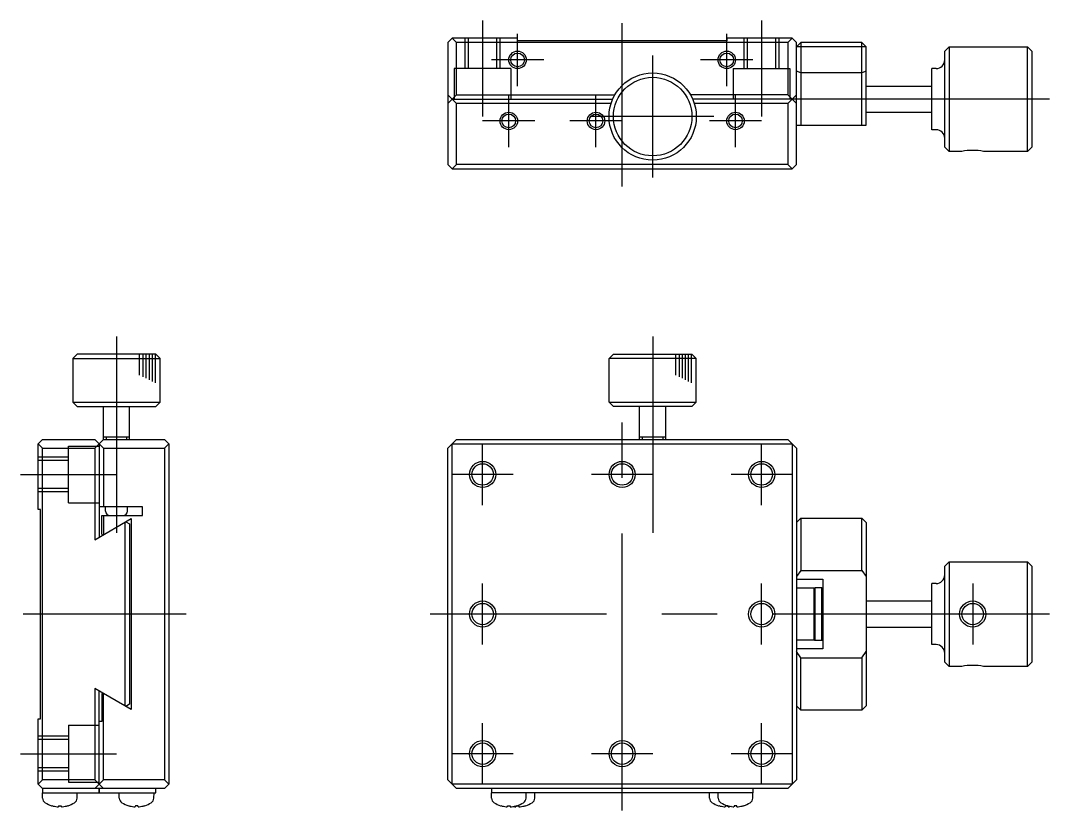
# Model space of a CAD drawing. Extents: x 1 to 262, y 0 to 169.
# Drawn here: x 21.9 to 139.9, y 78.4 to 168.9 of the extents above; entities that cross this region are included whole.
import ezdxf

# ---------------------------------------------------------------- set-up
doc = ezdxf.new("R2010")
doc.units = 0
doc.linetypes.add('CENTER', pattern=[50.8, 31.75, -6.35, 6.35, -6.35])
doc.linetypes.add('DASHED', pattern=[19.05, 12.7, -6.35])
doc.layers.get('0').update_dxf_attribs({"linetype": 'CONTINUOUS'})
doc.layers.add('CENTER', color=1, linetype='CENTER')

msp = doc.modelspace()

# ---------------------------------------------------------------- linework, layer by layer
at = {"color": 7, "linetype": 'CONTINUOUS'}
for p, q in [((71.39, 166.92), (70.89, 166.42)), ((70.89, 166.42), (70.89, 152.42)), ((78.89, 166.92), (71.39, 166.92)), ((71.89, 166.42), (71.39, 166.92)), ((71.89, 160.42), (71.89, 166.42)), ((109.89, 166.42), (71.89, 166.42)), ((78.89, 166.62), (78.89, 166.92)), ((102.89, 166.62), (78.89, 166.62)), ((110.39, 166.92), (102.89, 166.92)), ((102.89, 166.92), (102.89, 166.62)), ((110.39, 166.92), (109.89, 166.42)), ((109.89, 166.42), (109.89, 160.42)), ((110.89, 166.42), (110.39, 166.92)), ((110.89, 152.42), (110.89, 166.42)), ((111.39, 166.42), (110.89, 165.92)), ((118.39, 166.42), (111.39, 166.42)), ((111.39, 166.42), (111.39, 156.92)), ((118.89, 165.92), (118.39, 166.42)), ((118.39, 156.92), (118.39, 166.42)), ((118.89, 165.92), (110.89, 165.92)), ((118.89, 156.92), (118.89, 165.92)), ((127.89, 165.42), (128.39, 165.92)), ((127.89, 154.42), (127.89, 165.42)), ((128.39, 165.92), (137.39, 165.92)), ((128.39, 165.92), (128.39, 153.92)), ((137.39, 165.92), (137.89, 165.42)), ((137.39, 153.92), (137.39, 165.92)), ((137.89, 165.42), (137.89, 154.42)), ((111.39, 162.92), (110.89, 163.13)), ((118.39, 162.92), (111.39, 162.92)), ((118.89, 163.13), (118.39, 162.92)), ((126.39, 156.42), (126.39, 163.42)), ((126.89, 163.42), (126.39, 163.42)), ((118.89, 161.42), (126.39, 161.42)), ((70.89, 159.42), (71.89, 160.42)), ((71.89, 159.42), (70.89, 160.42)), ((71.39, 159.92), (89.81, 159.92)), ((71.89, 160.42), (90.06, 160.42)), ((71.89, 152.42), (71.89, 159.42)), ((89.62, 159.42), (71.89, 159.42)), ((109.89, 160.42), (98.72, 160.42)), ((110.39, 159.92), (98.97, 159.92)), ((109.89, 159.42), (99.16, 159.42)), ((109.89, 160.42), (110.89, 159.42)), ((110.89, 160.42), (109.89, 159.42)), ((109.89, 159.42), (109.89, 152.42)), ((118.89, 158.42), (126.39, 158.42)), ((110.89, 156.92), (118.89, 156.92)), ((126.89, 156.42), (126.39, 156.42)), ((128.39, 153.92), (127.89, 154.42)), ((129.86, 153.92), (128.39, 153.92)), ((137.39, 153.92), (132.32, 153.92)), ((137.89, 154.42), (137.39, 153.92)), ((70.89, 152.42), (71.39, 151.92)), ((71.89, 152.42), (71.39, 151.92)), ((109.89, 152.42), (71.89, 152.42)), ((109.89, 152.42), (110.39, 151.92)), ((110.39, 151.92), (110.89, 152.42)), ((71.39, 151.92), (110.39, 151.92)), ((28.4, 130.7), (27.9, 130.2)), ((27.9, 130.2), (27.9, 125.2)), ((27.9, 130.2), (37.9, 130.2)), ((37.4, 130.7), (28.4, 130.7)), ((37.9, 130.2), (37.4, 130.7)), ((37.9, 125.2), (37.9, 130.2)), ((89.89, 130.7), (89.39, 130.2)), ((99.39, 130.2), (89.39, 130.2)), ((89.39, 125.2), (89.39, 130.2)), ((89.89, 130.7), (98.89, 130.7)), ((98.89, 130.7), (99.39, 130.2)), ((99.39, 125.2), (99.39, 130.2)), ((27.9, 125.2), (28.4, 124.7)), ((27.9, 125.2), (37.9, 125.2)), ((37.4, 124.7), (37.9, 125.2)), ((89.39, 125.2), (99.39, 125.2)), ((89.89, 124.7), (89.39, 125.2)), ((98.89, 124.7), (99.39, 125.2)), ((28.4, 124.7), (37.4, 124.7)), ((31.4, 120.9), (31.4, 124.7)), ((34.4, 120.9), (34.4, 124.7)), ((98.89, 124.7), (89.89, 124.7)), ((92.89, 120.9), (92.89, 124.7)), ((95.89, 120.9), (95.89, 124.7)), ((23.9, 120.4), (24.4, 120.9)), ((23.9, 112.9), (23.9, 120.4)), ((24.4, 119.9), (23.9, 120.4)), ((24.4, 120.9), (30.4, 120.9)), ((30.4, 120.9), (31.4, 119.9)), ((30.4, 119.9), (31.4, 120.9)), ((30.9, 120.4), (30.9, 109.71)), ((31.4, 121.2), (34.4, 121.2)), ((31.4, 120.9), (38.4, 120.9)), ((38.4, 120.9), (38.9, 120.4)), ((38.4, 119.9), (38.9, 120.4)), ((38.9, 120.4), (38.9, 81.4)), ((70.89, 119.9), (71.89, 120.9)), ((71.39, 120.4), (110.39, 120.4)), ((71.39, 81.4), (71.39, 120.4)), ((71.89, 120.9), (109.89, 120.9)), ((92.89, 121.2), (95.89, 121.2)), ((109.89, 120.9), (110.89, 119.9)), ((110.39, 120.4), (110.39, 81.4)), ((24.4, 81.9), (24.4, 119.9)), ((24.4, 119.9), (30.4, 119.9)), ((30.4, 119.9), (30.4, 109.42)), ((31.4, 119.9), (38.4, 119.9)), ((31.4, 119.9), (31.4, 113.2)), ((38.4, 119.9), (38.4, 81.9)), ((70.89, 81.9), (70.89, 119.9)), ((110.89, 119.9), (110.89, 81.9)), ((24.2, 112.9), (23.9, 112.9)), ((24.2, 88.9), (24.2, 112.9)), ((35.9, 113.2), (30.9, 113.2)), ((31.2, 110.04), (31.2, 112.2)), ((31.2, 112.2), (35.9, 112.2)), ((31.4, 112.2), (31.4, 110)), ((31.65, 112.7), (31.65, 113.2)), ((34.15, 112.7), (34.15, 113.2)), ((35.9, 112.2), (35.9, 113.2)), ((30.4, 109.42), (34.6, 111.85)), ((33.9, 90.35), (33.9, 111.44)), ((33.97, 111.48), (34.4, 111.23)), ((34.4, 111.23), (34.4, 90.56)), ((34.6, 111.85), (34.6, 89.95)), ((110.89, 111.4), (111.39, 111.9)), ((111.39, 111.9), (118.39, 111.9)), ((111.39, 111.9), (111.39, 105.9)), ((118.39, 111.9), (118.89, 111.4)), ((118.39, 105.9), (118.39, 111.9)), ((118.89, 111.4), (118.89, 90.4)), ((31.33, 109.96), (31.2, 110.04)), ((127.89, 106.4), (128.39, 106.9)), ((127.89, 95.4), (127.89, 106.4)), ((128.39, 106.9), (137.39, 106.9)), ((128.39, 106.9), (128.39, 94.9)), ((137.39, 106.9), (137.89, 106.4)), ((137.39, 94.9), (137.39, 106.9)), ((137.89, 106.4), (137.89, 95.4)), ((111.39, 105.9), (110.89, 105.19)), ((111.39, 105.9), (118.39, 105.9)), ((118.39, 105.9), (118.89, 105.19)), ((110.89, 104.9), (113.89, 104.9)), ((110.89, 103.9), (112.89, 103.9)), ((112.89, 103.9), (112.89, 97.9)), ((112.99, 103.9), (112.89, 103.8)), ((113.79, 103.9), (112.99, 103.9)), ((112.99, 103.9), (112.99, 97.9)), ((113.79, 97.9), (113.79, 103.9)), ((113.79, 103.9), (113.89, 103.8)), ((113.89, 104.9), (113.89, 96.9)), ((126.39, 97.4), (126.39, 104.4)), ((126.89, 104.4), (126.39, 104.4)), ((118.89, 102.4), (126.39, 102.4)), ((118.89, 99.4), (126.39, 99.4)), ((112.89, 98), (112.99, 97.9)), ((113.79, 97.9), (113.89, 98)), ((112.89, 97.9), (110.89, 97.9)), ((113.89, 96.9), (110.89, 96.9)), ((112.99, 97.9), (113.79, 97.9)), ((126.89, 97.4), (126.39, 97.4)), ((111.39, 95.9), (110.89, 96.6)), ((111.39, 89.9), (111.39, 95.9)), ((111.39, 95.9), (118.39, 95.9)), ((118.39, 95.9), (118.89, 96.6)), ((118.39, 95.9), (118.39, 89.9)), ((128.39, 94.9), (127.89, 95.4)), ((129.86, 94.9), (128.39, 94.9)), ((137.39, 94.9), (132.32, 94.9)), ((137.89, 95.4), (137.39, 94.9)), ((34.6, 89.95), (30.4, 92.37)), ((30.4, 92.37), (30.4, 81.9)), ((30.9, 81.4), (30.9, 92.08)), ((31.33, 91.83), (31.2, 91.76)), ((31.2, 91.76), (31.2, 88.6)), ((31.4, 81.9), (31.4, 91.79)), ((34.4, 90.56), (33.97, 90.31)), ((111.39, 89.9), (110.89, 90.4)), ((118.39, 89.9), (111.39, 89.9)), ((118.89, 90.4), (118.39, 89.9)), ((23.9, 81.4), (23.9, 88.9)), ((23.9, 88.9), (24.2, 88.9)), ((31.2, 88.6), (30.9, 88.6)), ((24.4, 81.9), (23.9, 81.4)), ((30.4, 81.9), (24.4, 81.9)), ((31.4, 80.9), (30.4, 81.9)), ((31.4, 81.9), (30.4, 80.9)), ((38.4, 81.9), (31.4, 81.9)), ((38.4, 81.9), (38.9, 81.4)), ((71.89, 80.9), (70.89, 81.9)), ((110.89, 81.9), (109.89, 80.9)), ((24.4, 80.9), (23.9, 81.4)), ((38.4, 80.9), (24.4, 80.9)), ((24.4, 80.9), (24.4, 80.4)), ((24.4, 80.4), (37.4, 80.4)), ((24.42, 79.79), (24.4, 80.4)), ((28.38, 79.79), (28.4, 80.4)), ((30.9, 80.9), (30.9, 80.4)), ((30.9, 80.4), (30.9, 80.9)), ((33.22, 79.79), (33.2, 80.4)), ((37.18, 79.79), (37.2, 80.4)), ((37.4, 80.4), (37.4, 80.9)), ((38.9, 81.4), (38.4, 80.9)), ((110.39, 81.4), (71.39, 81.4)), ((109.89, 80.9), (71.89, 80.9)), ((75.89, 80.9), (75.89, 80.4)), ((105.89, 80.4), (75.89, 80.4)), ((75.91, 79.79), (75.89, 80.4)), ((79.87, 79.79), (79.89, 80.4)), ((80.87, 79.79), (80.89, 80.4)), ((100.91, 79.79), (100.89, 80.4)), ((101.91, 79.79), (101.89, 80.4)), ((105.87, 79.79), (105.89, 80.4)), ((105.89, 80.9), (105.89, 80.4)), ((25.48, 78.93), (25.48, 78.93)), ((26.26, 78.93), (26.24, 78.81)), ((26.26, 78.93), (26.54, 78.93)), ((26.54, 78.93), (26.56, 78.81)), ((27.32, 78.93), (27.32, 78.93)), ((34.28, 78.93), (34.28, 78.93)), ((35.06, 78.93), (35.04, 78.81)), ((35.34, 78.93), (35.06, 78.93)), ((35.34, 78.93), (35.36, 78.81)), ((36.12, 78.93), (36.12, 78.93)), ((76.97, 78.93), (76.98, 78.93)), ((77.73, 78.81), (77.75, 78.93)), ((77.75, 78.93), (78.03, 78.93)), ((78.03, 78.93), (78.05, 78.81)), ((78.39, 78.84), (78.6, 78.81)), ((78.73, 78.81), (78.75, 78.92)), ((78.81, 78.93), (79.03, 78.93)), ((78.81, 78.93), (78.81, 78.93)), ((79.03, 78.93), (79.05, 78.81)), ((79.81, 78.93), (79.81, 78.93)), ((101.98, 78.93), (101.97, 78.93)), ((102.75, 78.93), (102.73, 78.81)), ((102.98, 78.93), (102.75, 78.93)), ((102.98, 78.93), (102.97, 78.93)), ((103.05, 78.81), (103.03, 78.92)), ((103.39, 78.84), (103.18, 78.81)), ((103.75, 78.93), (103.73, 78.81)), ((104.03, 78.93), (103.75, 78.93)), ((104.05, 78.81), (104.03, 78.93)), ((104.81, 78.93), (104.81, 78.93))]:
    msp.add_line(p, q, dxfattribs=at)
at = {"color": 3, "linetype": 'DASHED'}
for p, q in [((72.89, 163.42), (72.89, 166.92)), ((73.27, 163.42), (73.27, 166.92)), ((76.51, 163.42), (76.51, 166.92)), ((76.89, 163.42), (76.89, 166.92)), ((104.89, 163.42), (104.89, 166.92)), ((105.27, 163.42), (105.27, 166.92)), ((108.51, 163.42), (108.51, 166.92)), ((108.89, 163.42), (108.89, 166.92)), ((71.64, 163.42), (71.64, 159.92)), ((78.14, 163.42), (71.64, 163.42)), ((78.14, 163.42), (78.14, 159.92)), ((103.64, 163.42), (103.64, 159.92)), ((103.64, 163.42), (110.14, 163.42)), ((110.14, 163.42), (110.14, 159.92)), ((27.4, 120.15), (30.9, 120.15)), ((27.4, 113.65), (27.4, 120.15)), ((27.4, 118.9), (23.9, 118.9)), ((27.4, 118.52), (23.9, 118.52)), ((27.4, 115.28), (23.9, 115.28)), ((27.4, 114.9), (23.9, 114.9)), ((27.4, 113.65), (30.9, 113.65)), ((27.4, 88.15), (30.9, 88.15)), ((27.4, 88.15), (27.4, 81.65)), ((27.4, 86.9), (23.9, 86.9)), ((27.4, 86.52), (23.9, 86.52)), ((27.4, 83.28), (23.9, 83.28)), ((27.4, 82.9), (23.9, 82.9)), ((27.4, 81.65), (30.9, 81.65))]:
    msp.add_line(p, q, dxfattribs=at)
at = {"color": 3, "linetype": 'CONTINUOUS'}
for p, q in [((35.51, 130.69), (35.51, 128.29)), ((35.92, 130.69), (35.92, 128.09)), ((36.27, 130.69), (36.27, 127.92)), ((36.63, 130.69), (36.63, 127.74)), ((36.99, 130.69), (36.99, 127.57)), ((37.32, 130.69), (37.32, 127.41)), ((97.01, 130.69), (97.01, 128.29)), ((97.41, 130.69), (97.41, 128.09)), ((97.77, 130.69), (97.77, 127.92)), ((98.13, 130.69), (98.13, 127.74)), ((98.48, 130.69), (98.48, 127.57)), ((98.82, 130.69), (98.82, 127.41)), ((31.7, 121.2), (31.7, 120.9)), ((34.1, 120.9), (34.1, 121.2)), ((93.19, 121.2), (93.19, 120.9)), ((95.59, 120.9), (95.59, 121.2))]:
    msp.add_line(p, q, dxfattribs=at)
for centre, radius in [((78.89, 164.42), 1), ((102.89, 164.42), 1), ((77.89, 157.42), 1), ((87.89, 157.42), 1), ((103.89, 157.42), 1), ((74.89, 116.9), 1.5), ((90.89, 116.9), 1.5), ((106.89, 116.9), 1.5), ((74.89, 100.9), 1.5), ((106.89, 100.9), 1.5), ((131.09, 100.9), 1.5), ((74.89, 84.9), 1.5), ((90.89, 84.9), 1.5), ((106.89, 84.9), 1.5)]:
    msp.add_circle(centre, radius, dxfattribs=at)
at = {"color": 7, "linetype": 'CONTINUOUS'}
for centre, radius in [((78.89, 164.42), 0.783), ((102.89, 164.42), 0.783), ((94.39, 157.92), 5), ((94.39, 157.92), 4.5), ((77.89, 157.42), 0.783), ((87.89, 157.42), 0.783), ((103.89, 157.42), 0.783), ((74.89, 116.9), 1.23), ((90.89, 116.9), 1.23), ((106.89, 116.9), 1.23), ((74.89, 100.9), 1.23), ((106.89, 100.9), 1.23), ((131.09, 100.9), 1.23), ((74.89, 84.9), 1.23), ((90.89, 84.9), 1.23), ((106.89, 84.9), 1.23)]:
    msp.add_circle(centre, radius, dxfattribs=at)
for centre, radius, start, end in [((126.89, 164.42), 1, 270, 0), ((126.89, 155.42), 1, 0, 90), ((131.09, 148.05), 6, 78.1754, 101.8246), ((32.15, 112.7), 0.5, 180, 270), ((33.65, 112.7), 0.5, 270, 0), ((126.89, 105.4), 1, 270, 0), ((126.89, 96.4), 1, 0, 90), ((131.09, 89.02), 6, 78.1754, 101.8246), ((25.06, 79.81), 0.64, 182, 238.4554), ((26.4, 82), 3.2, 238.4554, 252.9888), ((26.4, 82), 3.2, 287.0112, 301.5446), ((27.74, 79.81), 0.64, 301.5446, 358), ((33.86, 79.81), 0.64, 182, 238.4554), ((35.2, 82), 3.2, 238.4554, 252.9888), ((35.2, 82), 3.2, 287.0112, 301.5446), ((36.54, 79.81), 0.64, 301.5446, 358), ((76.55, 79.81), 0.64, 182, 238.4554), ((77.89, 82), 3.2, 238.4554, 252.9888), ((77.89, 82), 3.2, 287.0112, 301.5446), ((79.23, 79.81), 0.64, 301.5446, 358), ((78.89, 82), 3.2, 287.0112, 301.5446), ((80.23, 79.81), 0.64, 301.5446, 358), ((101.55, 79.81), 0.64, 182, 238.4554), ((102.89, 82), 3.2, 238.4554, 252.9888), ((102.55, 79.81), 0.64, 182, 238.4554), ((103.89, 82), 3.2, 238.4554, 252.9888), ((103.89, 82), 3.2, 287.0112, 301.5446), ((105.23, 79.81), 0.64, 301.5446, 358), ((25.48, 78.99), 0.06, 252.9888, 270), ((26.39, 82.01), 3.2, 253.4437, 264.8964), ((26.23, 80.21), 1.4, 264.8971, 265.8922), ((26.23, 80.11), 1.3, 265.8913, 266.4252), ((26.22, 79.94), 1.13, 266.4226, 267.0183), ((26.21, 79.81), 0.997, 267.3356, 267.6543), ((26.21, 79.86), 1.05, 267.0243, 267.3359), ((26.2, 79.67), 0.861, 267.9834, 268.3289), ((26.21, 79.74), 0.934, 267.654, 267.9838), ((26.2, 79.5), 0.691, 268.6948, 269.0904), ((26.2, 79.59), 0.78, 268.3284, 268.6954), ((26.2, 79.32), 0.509, 269.5228, 270.0056), ((26.2, 79.41), 0.599, 269.0896, 269.5232), ((26.2, 79.21), 0.401, 270.5256, 271.0941), ((26.2, 79.26), 0.455, 270.0059, 270.5267), ((26.2, 79.04), 0.235, 272.435, 273.2618), ((26.2, 79.1), 0.289, 271.7225, 272.4375), ((26.2, 79.15), 0.345, 271.0928, 271.7242), ((26.22, 78.88), 0.0731, 276.9078, 278.7542), ((26.21, 78.91), 0.101, 275.4143, 276.9095), ((26.21, 78.95), 0.14, 274.2318, 275.4225), ((26.21, 78.99), 0.185, 273.2583, 274.2371), ((26.23, 78.82), 0.00311, 302.2657, 316.6773), ((26.23, 78.82), 0.00652, 293.5956, 302.4483), ((26.23, 78.82), 0.0125, 287.9483, 293.7218), ((26.23, 78.83), 0.0216, 283.9752, 288.0108), ((26.22, 78.84), 0.0345, 281.0271, 284.0095), ((26.22, 78.86), 0.0515, 278.7421, 281.0469), ((26.23, 78.81), 0.00148, 316.6629, 340.3331), ((26.57, 78.83), 0.0218, 252.1299, 256.1742), ((26.57, 78.82), 0.0126, 246.4091, 252.1865), ((26.57, 78.82), 0.00663, 237.6798, 246.4977), ((26.56, 78.82), 0.00314, 223.3693, 237.8303), ((26.56, 78.81), 0.00149, 199.6183, 223.4183), ((26.59, 78.95), 0.145, 264.6528, 265.8056), ((26.58, 78.92), 0.106, 263.2298, 264.66), ((26.58, 78.88), 0.0743, 261.4055, 263.24), ((26.58, 78.86), 0.0521, 259.1077, 261.4128), ((26.57, 78.85), 0.0349, 256.1416, 259.1248), ((26.6, 79.1), 0.288, 267.57, 268.2824), ((26.59, 79.05), 0.237, 266.7556, 267.5723), ((26.59, 79), 0.189, 265.8009, 266.7588), ((26.6, 79.25), 0.444, 269.4886, 270.0177), ((26.6, 79.2), 0.392, 268.9136, 269.4887), ((26.6, 79.15), 0.341, 268.2807, 268.9149), ((26.6, 79.43), 0.616, 270.4884, 270.9154), ((26.6, 79.34), 0.528, 270.0176, 270.4894), ((26.59, 79.59), 0.784, 271.3074, 271.6751), ((26.6, 79.51), 0.702, 270.9147, 271.3079), ((26.59, 79.73), 0.924, 272.0231, 272.3581), ((26.59, 79.67), 0.859, 271.6747, 272.0234), ((26.59, 79.81), 1, 272.3615, 273.0061), ((26.58, 79.96), 1.15, 273.01, 273.5933), ((26.57, 80.12), 1.31, 273.5906, 274.1156), ((26.56, 80.2), 1.4, 274.1134, 274.6103), ((26.56, 80.19), 1.38, 274.6081, 275.1031), ((26.4, 82.01), 3.2, 275.1036, 286.5563), ((27.32, 78.99), 0.06, 270, 287.0112), ((34.28, 78.99), 0.06, 252.9888, 270), ((35.19, 82.01), 3.2, 253.4437, 264.8964), ((35.03, 80.19), 1.38, 264.8969, 265.3919), ((35.03, 80.2), 1.4, 265.3897, 265.8866), ((35.03, 80.12), 1.31, 265.8844, 266.4094), ((35.02, 79.96), 1.15, 266.4067, 266.99), ((35.01, 79.81), 1, 266.9939, 267.6385), ((35.01, 79.73), 0.924, 267.6419, 267.9769), ((35, 79.67), 0.859, 267.9766, 268.3253), ((35, 79.59), 0.784, 268.3249, 268.6926), ((35, 79.51), 0.702, 268.6921, 269.0853), ((35, 79.43), 0.616, 269.0846, 269.5116), ((35, 79.34), 0.528, 269.5106, 269.9824), ((35, 79.25), 0.444, 269.9823, 270.5114), ((35, 79.2), 0.392, 270.5113, 271.0864), ((35, 79.15), 0.341, 271.0851, 271.7193), ((35, 79.1), 0.288, 271.7176, 272.43), ((35, 79.05), 0.237, 272.4277, 273.2444), ((35.01, 79), 0.189, 273.2412, 274.1991), ((35.01, 78.95), 0.145, 274.1944, 275.3472), ((35.01, 78.92), 0.106, 275.34, 276.7702), ((35.02, 78.88), 0.0743, 276.76, 278.5945), ((35.02, 78.86), 0.0521, 278.5872, 280.8923), ((35.02, 78.85), 0.0349, 280.8752, 283.8584), ((35.03, 78.83), 0.0218, 283.8258, 287.8701), ((35.03, 78.82), 0.0126, 287.8135, 293.5909), ((35.03, 78.82), 0.00663, 293.5023, 302.3202), ((35.03, 78.82), 0.00314, 302.1697, 316.6307), ((35.03, 78.81), 0.00149, 316.5817, 340.3817), ((35.36, 78.81), 0.00148, 199.6669, 223.3371), ((35.36, 78.82), 0.00311, 223.3227, 237.7343), ((35.37, 78.82), 0.00652, 237.5517, 246.4044), ((35.37, 78.82), 0.0125, 246.2782, 252.0517), ((35.37, 78.83), 0.0216, 251.9892, 256.0248), ((35.37, 78.84), 0.0345, 255.9905, 258.9729), ((35.38, 78.86), 0.0515, 258.9531, 261.2579), ((35.38, 78.88), 0.0731, 261.2458, 263.0922), ((35.38, 78.91), 0.101, 263.0905, 264.5857), ((35.39, 78.95), 0.14, 264.5775, 265.7682), ((35.39, 78.99), 0.185, 265.7629, 266.7417), ((35.39, 79.04), 0.235, 266.7382, 267.565), ((35.4, 79.1), 0.289, 267.5625, 268.2775), ((35.4, 79.15), 0.345, 268.2758, 268.9072), ((35.4, 79.21), 0.401, 268.9059, 269.4744), ((35.4, 79.26), 0.455, 269.4733, 269.9941), ((35.4, 79.32), 0.509, 269.9944, 270.4772), ((35.4, 79.41), 0.599, 270.4768, 270.9104), ((35.4, 79.5), 0.691, 270.9096, 271.3052), ((35.39, 79.59), 0.78, 271.3046, 271.6716), ((35.39, 79.67), 0.861, 271.6711, 272.0166), ((35.39, 79.74), 0.934, 272.0162, 272.346), ((35.39, 79.81), 0.997, 272.3457, 272.6644), ((35.38, 79.86), 1.05, 272.6641, 272.9757), ((35.38, 79.94), 1.13, 272.9817, 273.5774), ((35.37, 80.11), 1.3, 273.5748, 274.1087), ((35.36, 80.21), 1.4, 274.1078, 275.1029), ((35.2, 82.01), 3.2, 275.1036, 286.5563), ((36.12, 78.99), 0.06, 270, 287.0112), ((76.97, 78.99), 0.06, 252.9888, 270), ((77.89, 82.01), 3.2, 253.4437, 264.8964), ((77.73, 80.21), 1.4, 264.8971, 265.8922), ((77.72, 80.11), 1.3, 265.8913, 266.4252), ((77.71, 79.94), 1.13, 266.4226, 267.0183), ((77.71, 79.86), 1.05, 267.0243, 267.3359), ((77.7, 79.74), 0.934, 267.654, 267.9838), ((77.7, 79.81), 0.997, 267.3356, 267.6543), ((77.7, 79.59), 0.78, 268.3284, 268.6954), ((77.7, 79.67), 0.861, 267.9834, 268.3289), ((77.69, 79.41), 0.599, 269.0896, 269.5232), ((77.69, 79.5), 0.691, 268.6948, 269.0904), ((77.69, 79.26), 0.455, 270.0059, 270.5267), ((77.69, 79.32), 0.509, 269.5228, 270.0056), ((77.69, 79.1), 0.289, 271.7225, 272.4375), ((77.69, 79.15), 0.345, 271.0928, 271.7242), ((77.69, 79.21), 0.401, 270.5256, 271.0941), ((77.7, 78.95), 0.14, 274.2318, 275.4225), ((77.7, 78.99), 0.185, 273.2583, 274.2371), ((77.7, 79.04), 0.235, 272.435, 273.2618), ((77.72, 78.84), 0.0345, 281.0271, 284.0095), ((77.71, 78.86), 0.0515, 278.7421, 281.0469), ((77.71, 78.88), 0.0731, 276.9078, 278.7542), ((77.71, 78.91), 0.101, 275.4143, 276.9095), ((77.73, 78.81), 0.00148, 316.6629, 340.3331), ((77.73, 78.82), 0.00311, 302.2657, 316.6773), ((77.73, 78.82), 0.00652, 293.5956, 302.4483), ((77.72, 78.82), 0.0125, 287.9483, 293.7218), ((77.72, 78.83), 0.0216, 283.9752, 288.0108), ((78.06, 78.81), 0.00149, 199.6183, 223.4183), ((78.07, 78.88), 0.0743, 261.4055, 263.24), ((78.07, 78.86), 0.0521, 259.1077, 261.4128), ((78.07, 78.85), 0.0349, 256.1416, 259.1248), ((78.06, 78.83), 0.0218, 252.1299, 256.1742), ((78.06, 78.82), 0.0126, 246.4091, 252.1865), ((78.06, 78.82), 0.00663, 237.6798, 246.4977), ((78.06, 78.82), 0.00314, 223.3693, 237.8303), ((78.09, 79.05), 0.237, 266.7556, 267.5723), ((78.08, 79), 0.189, 265.8009, 266.7588), ((78.08, 78.95), 0.145, 264.6528, 265.8056), ((78.08, 78.92), 0.106, 263.2298, 264.66), ((78.09, 79.2), 0.392, 268.9136, 269.4887), ((78.09, 79.15), 0.341, 268.2807, 268.9149), ((78.09, 79.1), 0.288, 267.57, 268.2824), ((78.09, 79.34), 0.528, 270.0176, 270.4894), ((78.09, 79.25), 0.444, 269.4886, 270.0177), ((78.09, 79.51), 0.702, 270.9147, 271.3079), ((78.09, 79.43), 0.616, 270.4884, 270.9154), ((78.09, 79.67), 0.859, 271.6747, 272.0234), ((78.09, 79.59), 0.784, 271.3074, 271.6751), ((78.08, 79.81), 1, 272.3615, 273.0061), ((78.08, 79.73), 0.924, 272.0231, 272.3581), ((78.07, 79.96), 1.15, 273.01, 273.5933), ((78.06, 80.12), 1.31, 273.5906, 274.1156), ((78.06, 80.2), 1.4, 274.1134, 274.6103), ((78.06, 80.19), 1.38, 274.6081, 275.1031), ((77.9, 82.01), 3.2, 275.1036, 286.5562), ((78.73, 80.21), 1.4, 264.8971, 265.8922), ((78.72, 80.11), 1.3, 265.8913, 266.4252), ((78.71, 79.94), 1.13, 266.4226, 267.0183), ((78.71, 79.86), 1.05, 267.0243, 267.3359), ((78.7, 79.74), 0.934, 267.654, 267.9838), ((78.7, 79.81), 0.997, 267.3356, 267.6543), ((78.7, 79.59), 0.78, 268.3284, 268.6954), ((78.7, 79.67), 0.861, 267.9834, 268.3289), ((78.69, 79.41), 0.599, 269.0896, 269.5232), ((78.69, 79.5), 0.691, 268.6948, 269.0904), ((78.69, 79.26), 0.455, 270.0059, 270.5267), ((78.69, 79.32), 0.509, 269.5228, 270.0056), ((78.69, 79.1), 0.289, 271.7225, 272.4375), ((78.69, 79.15), 0.345, 271.0928, 271.7242), ((78.69, 79.21), 0.401, 270.5256, 271.0941), ((78.7, 78.95), 0.14, 274.2318, 275.4225), ((78.7, 78.99), 0.185, 273.2583, 274.2371), ((78.7, 79.04), 0.235, 272.435, 273.2618), ((78.72, 78.84), 0.0345, 281.0271, 284.0095), ((78.71, 78.86), 0.0515, 278.7421, 281.0469), ((78.71, 78.88), 0.0731, 276.9078, 278.7542), ((78.71, 78.91), 0.101, 275.4143, 276.9095), ((78.73, 78.81), 0.00148, 316.6629, 340.3331), ((78.73, 78.82), 0.00311, 302.2657, 316.6773), ((78.73, 78.82), 0.00652, 293.5956, 302.4483), ((78.72, 78.82), 0.0125, 287.9483, 293.7218), ((78.72, 78.83), 0.0216, 283.9752, 288.0108), ((78.81, 78.99), 0.06, 270, 287.0112), ((79.06, 78.81), 0.00149, 199.6183, 223.4183), ((79.07, 78.88), 0.0743, 261.4055, 263.24), ((79.07, 78.86), 0.0521, 259.1077, 261.4128), ((79.07, 78.85), 0.0349, 256.1416, 259.1248), ((79.06, 78.83), 0.0218, 252.1299, 256.1742), ((79.06, 78.82), 0.0126, 246.4091, 252.1865), ((79.06, 78.82), 0.00663, 237.6798, 246.4977), ((79.06, 78.82), 0.00314, 223.3693, 237.8303), ((79.09, 79.05), 0.237, 266.7556, 267.5723), ((79.08, 79), 0.189, 265.8009, 266.7588), ((79.08, 78.95), 0.145, 264.6528, 265.8056), ((79.08, 78.92), 0.106, 263.2298, 264.66), ((79.09, 79.2), 0.392, 268.9136, 269.4887), ((79.09, 79.15), 0.341, 268.2807, 268.9149), ((79.09, 79.1), 0.288, 267.57, 268.2824), ((79.09, 79.34), 0.528, 270.0176, 270.4894), ((79.09, 79.25), 0.444, 269.4886, 270.0177), ((79.09, 79.51), 0.702, 270.9147, 271.3079), ((79.09, 79.43), 0.616, 270.4884, 270.9154), ((79.09, 79.67), 0.859, 271.6747, 272.0234), ((79.09, 79.59), 0.784, 271.3074, 271.6751), ((79.08, 79.81), 1, 272.3615, 273.0061), ((79.08, 79.73), 0.924, 272.0231, 272.3581), ((79.07, 79.96), 1.15, 273.01, 273.5933), ((79.06, 80.12), 1.31, 273.5906, 274.1156), ((79.06, 80.2), 1.4, 274.1134, 274.6103), ((79.06, 80.19), 1.38, 274.6081, 275.1031), ((78.9, 82.01), 3.2, 275.1036, 286.5562), ((79.81, 78.99), 0.06, 270, 287.0112), ((101.97, 78.99), 0.06, 252.9888, 270), ((102.89, 82.01), 3.2, 253.4438, 264.8964), ((102.73, 80.19), 1.38, 264.8969, 265.3919), ((102.73, 80.2), 1.4, 265.3897, 265.8866), ((102.72, 80.12), 1.31, 265.8844, 266.4094), ((102.71, 79.96), 1.15, 266.4067, 266.99), ((102.7, 79.81), 1, 266.9939, 267.6385), ((102.7, 79.73), 0.924, 267.6419, 267.9769), ((102.7, 79.67), 0.859, 267.9766, 268.3253), ((102.7, 79.59), 0.784, 268.3249, 268.6926), ((102.69, 79.51), 0.702, 268.6921, 269.0853), ((102.69, 79.43), 0.616, 269.0846, 269.5116), ((102.69, 79.34), 0.528, 269.5106, 269.9824), ((102.69, 79.25), 0.444, 269.9823, 270.5114), ((102.69, 79.2), 0.392, 270.5113, 271.0864), ((102.69, 79.15), 0.341, 271.0851, 271.7193), ((102.69, 79.1), 0.288, 271.7176, 272.43), ((102.7, 79.05), 0.237, 272.4277, 273.2444), ((102.7, 79), 0.189, 273.2412, 274.1991), ((102.7, 78.95), 0.145, 274.1944, 275.3472), ((102.71, 78.92), 0.106, 275.34, 276.7702), ((102.71, 78.88), 0.0743, 276.76, 278.5945), ((102.71, 78.86), 0.0521, 278.5872, 280.8923), ((102.72, 78.85), 0.0349, 280.8752, 283.8584), ((102.72, 78.83), 0.0218, 283.8258, 287.8701), ((102.72, 78.82), 0.0126, 287.8135, 293.5909), ((102.73, 78.82), 0.00663, 293.5023, 302.3202), ((102.73, 78.82), 0.00314, 302.1697, 316.6307), ((102.73, 78.81), 0.00149, 316.5817, 340.3817), ((102.97, 78.99), 0.06, 252.9888, 270), ((103.89, 82.01), 3.2, 253.4438, 264.8964), ((103.06, 78.81), 0.00148, 199.6669, 223.3371), ((103.06, 78.82), 0.00311, 223.3227, 237.7343), ((103.06, 78.82), 0.00652, 237.5517, 246.4044), ((103.06, 78.82), 0.0125, 246.2782, 252.0517), ((103.06, 78.83), 0.0216, 251.9892, 256.0248), ((103.07, 78.84), 0.0345, 255.9905, 258.9729), ((103.07, 78.86), 0.0515, 258.9531, 261.2579), ((103.07, 78.88), 0.0731, 261.2458, 263.0922), ((103.08, 78.91), 0.101, 263.0905, 264.5857), ((103.08, 78.95), 0.14, 264.5775, 265.7682), ((103.08, 78.99), 0.185, 265.7629, 266.7417), ((103.09, 79.04), 0.235, 266.7382, 267.565), ((103.09, 79.1), 0.289, 267.5625, 268.2775), ((103.09, 79.15), 0.345, 268.2758, 268.9072), ((103.09, 79.21), 0.401, 268.9059, 269.4744), ((103.09, 79.26), 0.455, 269.4733, 269.9941), ((103.09, 79.32), 0.509, 269.9944, 270.4772), ((103.09, 79.41), 0.599, 270.4768, 270.9104), ((103.09, 79.5), 0.691, 270.9096, 271.3052), ((103.09, 79.59), 0.78, 271.3046, 271.6716), ((103.09, 79.67), 0.861, 271.6711, 272.0166), ((103.08, 79.74), 0.934, 272.0162, 272.346), ((103.08, 79.81), 0.997, 272.3457, 272.6644), ((103.08, 79.86), 1.05, 272.6641, 272.9757), ((103.07, 79.94), 1.13, 272.9817, 273.5774), ((103.06, 80.11), 1.3, 273.5748, 274.1087), ((103.06, 80.21), 1.4, 274.1078, 275.1029), ((103.73, 80.19), 1.38, 264.8969, 265.3919), ((103.73, 80.2), 1.4, 265.3897, 265.8866), ((103.72, 80.12), 1.31, 265.8844, 266.4094), ((103.71, 79.96), 1.15, 266.4067, 266.99), ((103.7, 79.81), 1, 266.9939, 267.6385), ((103.7, 79.73), 0.924, 267.6419, 267.9769), ((103.7, 79.67), 0.859, 267.9766, 268.3253), ((103.7, 79.59), 0.784, 268.3249, 268.6926), ((103.69, 79.51), 0.702, 268.6921, 269.0853), ((103.69, 79.43), 0.616, 269.0846, 269.5116), ((103.69, 79.34), 0.528, 269.5106, 269.9824), ((103.69, 79.25), 0.444, 269.9823, 270.5114), ((103.69, 79.2), 0.392, 270.5113, 271.0864), ((103.69, 79.15), 0.341, 271.0851, 271.7193), ((103.69, 79.1), 0.288, 271.7176, 272.43), ((103.7, 79.05), 0.237, 272.4277, 273.2444), ((103.7, 79), 0.189, 273.2412, 274.1991), ((103.7, 78.95), 0.145, 274.1944, 275.3472), ((103.71, 78.92), 0.106, 275.34, 276.7702), ((103.71, 78.88), 0.0743, 276.76, 278.5945), ((103.71, 78.86), 0.0521, 278.5872, 280.8923), ((103.72, 78.85), 0.0349, 280.8752, 283.8584), ((103.72, 78.83), 0.0218, 283.8258, 287.8701), ((103.72, 78.82), 0.0126, 287.8135, 293.5909), ((103.73, 78.82), 0.00663, 293.5023, 302.3202), ((103.73, 78.82), 0.00314, 302.1697, 316.6307), ((103.73, 78.81), 0.00149, 316.5817, 340.3817), ((104.06, 78.81), 0.00148, 199.6669, 223.3371), ((104.06, 78.82), 0.00311, 223.3227, 237.7343), ((104.06, 78.82), 0.00652, 237.5517, 246.4044), ((104.06, 78.82), 0.0125, 246.2782, 252.0517), ((104.06, 78.83), 0.0216, 251.9892, 256.0248), ((104.07, 78.84), 0.0345, 255.9905, 258.9729), ((104.07, 78.86), 0.0515, 258.9531, 261.2579), ((104.07, 78.88), 0.0731, 261.2458, 263.0922), ((104.08, 78.91), 0.101, 263.0905, 264.5857), ((104.08, 78.95), 0.14, 264.5775, 265.7682), ((104.08, 78.99), 0.185, 265.7629, 266.7417), ((104.09, 79.04), 0.235, 266.7382, 267.565), ((104.09, 79.1), 0.289, 267.5625, 268.2775), ((104.09, 79.15), 0.345, 268.2758, 268.9072), ((104.09, 79.21), 0.401, 268.9059, 269.4744), ((104.09, 79.26), 0.455, 269.4733, 269.9941), ((104.09, 79.32), 0.509, 269.9944, 270.4772), ((104.09, 79.41), 0.599, 270.4768, 270.9104), ((104.09, 79.5), 0.691, 270.9096, 271.3052), ((104.09, 79.59), 0.78, 271.3046, 271.6716), ((104.09, 79.67), 0.861, 271.6711, 272.0166), ((104.08, 79.74), 0.934, 272.0162, 272.346), ((104.08, 79.81), 0.997, 272.3457, 272.6644), ((104.08, 79.86), 1.05, 272.6641, 272.9757), ((104.07, 79.94), 1.13, 272.9817, 273.5774), ((104.06, 80.11), 1.3, 273.5748, 274.1087), ((104.06, 80.21), 1.4, 274.1078, 275.1029), ((103.9, 82.01), 3.2, 275.1036, 286.5563), ((104.81, 78.99), 0.06, 270, 287.0112)]:
    msp.add_arc(centre, radius, start, end, dxfattribs=at)
at = {"layer": 'CENTER', "color": 1, "linetype": 'CENTER'}
for p, q in [((74.89, 168.92), (74.89, 157.92)), ((106.89, 168.92), (106.89, 157.92)), ((90.89, 149.92), (90.89, 168.62)), ((78.89, 161.42), (78.89, 167.42)), ((102.89, 161.42), (102.89, 167.42)), ((81.89, 164.42), (75.89, 164.42)), ((94.39, 150.92), (94.39, 164.92)), ((105.89, 164.42), (99.89, 164.42)), ((77.89, 154.42), (77.89, 160.42)), ((87.89, 154.42), (87.89, 160.42)), ((103.89, 154.42), (103.89, 160.42)), ((139.89, 159.92), (108.89, 159.92)), ((80.89, 157.42), (74.89, 157.42)), ((90.89, 157.42), (84.89, 157.42)), ((101.39, 157.92), (87.39, 157.92)), ((106.89, 157.42), (100.89, 157.42)), ((32.9, 132.7), (32.9, 110.2)), ((94.39, 132.7), (94.39, 110.2)), ((90.89, 78.4), (90.89, 122.9)), ((74.89, 113.4), (74.89, 120.4)), ((106.89, 113.4), (106.89, 120.4)), ((21.9, 116.9), (32.9, 116.9)), ((78.39, 116.9), (71.39, 116.9)), ((94.39, 116.9), (87.39, 116.9)), ((110.39, 116.9), (103.39, 116.9)), ((74.89, 97.4), (74.89, 104.4)), ((106.89, 97.4), (106.89, 104.4)), ((131.09, 104.4), (131.09, 97.4)), ((40.9, 100.9), (22.2, 100.9)), ((139.89, 100.9), (68.89, 100.9)), ((74.89, 81.4), (74.89, 88.4)), ((106.89, 81.4), (106.89, 88.4)), ((21.9, 84.9), (32.9, 84.9)), ((78.39, 84.9), (71.39, 84.9)), ((94.39, 84.9), (87.39, 84.9)), ((110.39, 84.9), (103.39, 84.9))]:
    msp.add_line(p, q, dxfattribs=at)

doc.saveas('drawing.dxf')
